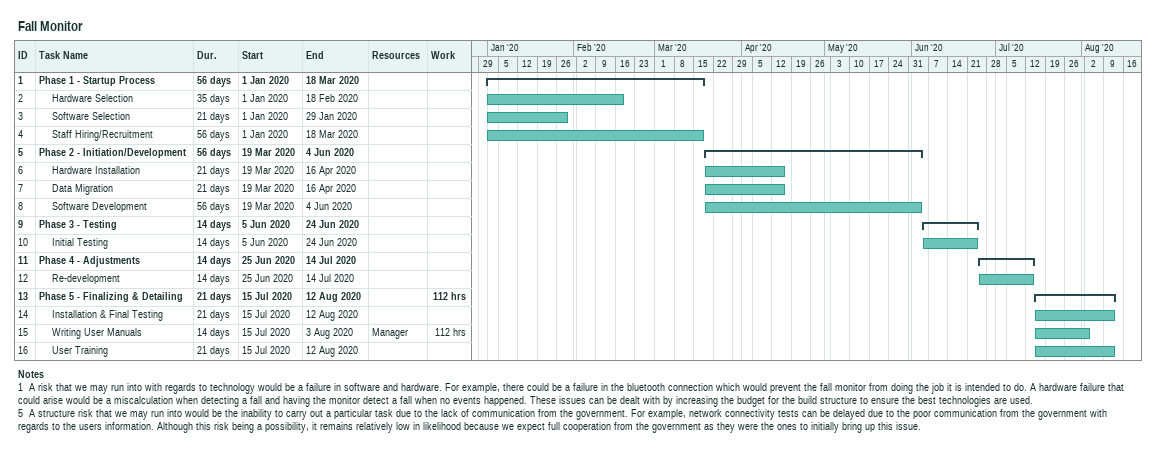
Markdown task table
Fall Monitor

| ID | Level | Task | Duration | Start | Finish | Resources | Work (h) |
|---|---|---|---|---|---|---|---|
| 1 | 1 | **Phase 1 - Startup Process** | 56d | 2020-01-01 | 2020-03-18 |  |  |
| 2 | 2 | Hardware Selection | 35d | 2020-01-01 | 2020-02-18 |  |  |
| 3 | 2 | Software Selection | 21d | 2020-01-01 | 2020-01-29 |  |  |
| 4 | 2 | Staff Hiring/Recruitment | 56d | 2020-01-01 | 2020-03-18 |  |  |
| 5 | 1 | **Phase 2 - Initiation/Development** | 56d | 2020-03-19 | 2020-06-04 |  |  |
| 6 | 2 | Hardware Installation | 21d | 2020-03-19 | 2020-04-16 |  |  |
| 7 | 2 | Data Migration | 21d | 2020-03-19 | 2020-04-16 |  |  |
| 8 | 2 | Software Development | 56d | 2020-03-19 | 2020-06-04 |  |  |
| 9 | 1 | **Phase 3 - Testing** | 14d | 2020-06-05 | 2020-06-24 |  |  |
| 10 | 2 | Initial Testing | 14d | 2020-06-05 | 2020-06-24 |  |  |
| 11 | 1 | **Phase 4 - Adjustments** | 14d | 2020-06-25 | 2020-07-14 |  |  |
| 12 | 2 | Re-development | 14d | 2020-06-25 | 2020-07-14 |  |  |
| 13 | 1 | **Phase 5 - Finalizing & Detailing** | 21d | 2020-07-15 | 2020-08-12 |  | 112 |
| 14 | 2 | Installation & Final Testing | 21d | 2020-07-15 | 2020-08-12 |  |  |
| 15 | 2 | Writing User Manuals | 14d | 2020-07-15 | 2020-08-03 | Manager | 112 |
| 16 | 2 | User Training | 21d | 2020-07-15 | 2020-08-12 |  |  |

Notes
- 1: A risk that we may run into with regards to technology would be a failure in software and hardware. For example, there could be a failure in the bluetooth connection which would prevent the fall monitor from doing the job it is intended to do. A hardware failure that could arise would be a miscalculation when detecting a fall and having the monitor detect a fall when no events happened. These issues can be dealt with by increasing the budget for the build structure to ensure the best technologies are used.
- 5: A structure risk that we may run into would be the inability to carry out a particular task due to the lack of communication from the government. For example, network connectivity tests can be delayed due to the poor communication from the government with regards to the users information. Although this risk being a possibility, it remains relatively low in likelihood because we expect full cooperation from the government as they were the ones to initially bring up this issue.
